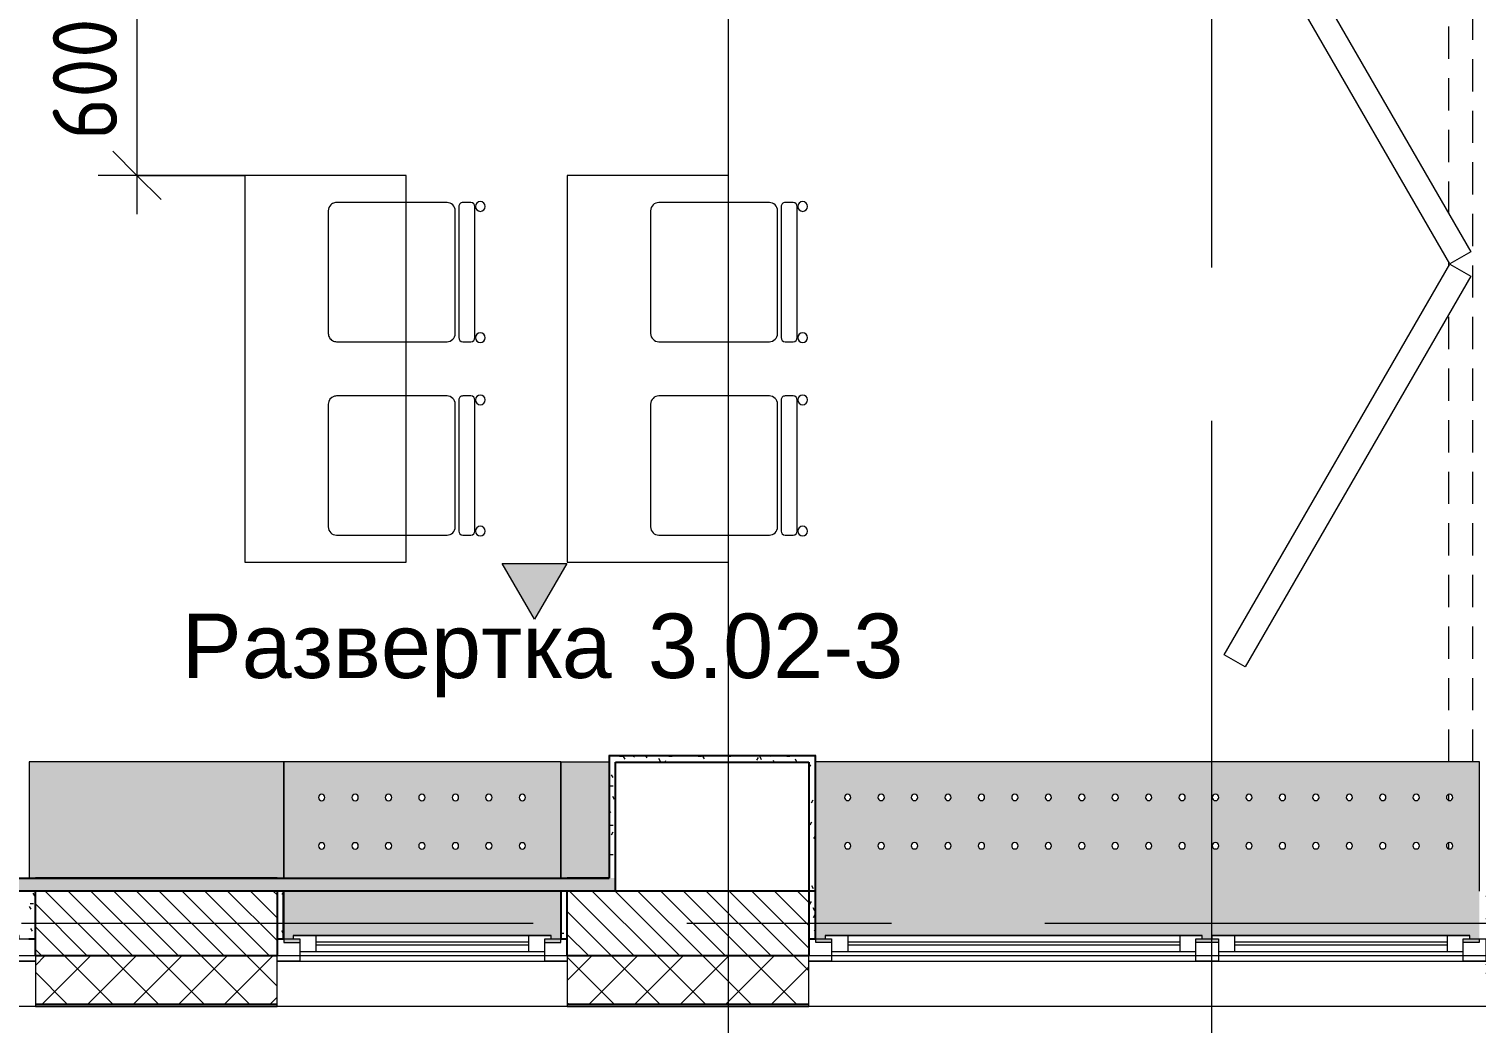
# Model space of a CAD drawing. Header units: millimetres. Extents: x 10406 to 76706, y -2377 to 12445.
# Drawn here: x 14840 to 19330, y -310 to 2775 of the extents above; entities that cross this region are included whole.
import ezdxf

# ---------------------------------------------------------------- set-up
doc = ezdxf.new("R2010")
doc.units = ezdxf.units.MM
doc.linetypes.add('200_ШТРИХ__ш1_п0_6_', pattern=[160, 100, -60])
doc.linetypes.add('Осевая', pattern=[3175, 635, -476.25, 1587.5, -476.25])
for name, color, linetype, lineweight in [('A-ANNO-DIMS', 7, 'Continuous', 9), ('A-ANNO-DIMS-100', 7, 'Continuous', 9), ('A-DOOR', 7, 'Continuous', 9), ('A-DOOR-1', 7, '200_ШТРИХ__ш1_п0_6_', 9), ('A-DOOR-FRAM', 7, 'Continuous', 13), ('A-GLAZ', 7, 'Continuous', 9), ('A-GLAZ-1', 7, 'Continuous', 13), ('A-WALL', 7, 'Continuous', 9), ('G-ANNO-SYMB', 7, 'Continuous', 9), ('I-WALL', 7, 'Continuous', 9), ('Знаки', 7, 'Continuous', 9), ('Оси', 7, 'Continuous', 9), ('Оси-2', 7, 'Осевая', 9)]:
    doc.layers.add(name, color=color, linetype=linetype, lineweight=lineweight)
for name, color, linetype, lineweight, true_color in [('A-WALL-1', 7, 'Continuous', 25, 0x3c3c3c), ('A-WALL-2', 7, 'Continuous', 13, 0x3c3c3c), ('A-WALL-FNSH-1', 7, 'Continuous', 13, 0x3c3c3c), ('A-WALL-FNSH-2', 7, 'Continuous', 9, 0x3c3c3c), ('I-FURN-2', 7, 'Continuous', 9, 0xf0f0f0)]:
    doc.layers.add(name, color=color, linetype=linetype, lineweight=lineweight, true_color=true_color)
doc.styles.add('Arial_1', font='arial.ttf', dxfattribs={"height": 200})
doc.styles.add('ISOCPEUR_1', font='isocpeur.ttf', dxfattribs={"width": 0.9, "height": 200})
doc.dimstyles.new('ISO-2_0_0_9К_Средний_округл2', dxfattribs={"dimscale": 304.8, "dimtxt": 199.196235, "dimasz": 0.492126, "dimexe": 0.393701, "dimexo": 0, "dimgap": 0, "dimtad": 1, "dimdec": 0, "dimrnd": 10, "dimzin": 0, "dimdsep": 46, "dimtxsty": 'ISOCPEUR_1', "dimblk1": 'OBLIQUE', "dimblk2": 'OBLIQUE', "dimsah": 1, "dimcen": 0.09, "dimdle": 0.393701, "dimazin": 0, "dimtfac": 1, "dimtdec": 4, "dimtix": 1, "dimtmove": 0, "dimatfit": 3, "dimfxl": 1, "dimtvp": 1, "dimtolj": 1, "dimtzin": 0, "dimarcsym": 2})
pattern_1 = [(0, (0, 0), (121.92, 30.48), [10.058, -81.382, 10.058, -81.382, -487.68]), (0, (0, 0), (121.92, 30.48), [-182.88, 10.058, -172.822, 10.058, -81.382, -213.36]), (0, (0, 0), (121.92, 30.48), [-457.2, 10.058, -50.902, 10.058, -142.342]), (120, (45.72, 15.24), (-87.356454, 90.345817), [10.058, -81.382, 10.058, -81.382, -487.68]), (120, (45.72, 15.24), (-87.356454, 90.345817), [-182.88, 10.058, -172.822, 10.058, -81.382, -213.36]), (120, (45.72, 15.24), (-87.356454, 90.345817), [-457.2, 10.058, -50.902, 10.058, -142.342]), (240, (60.96, 76.2), (-34.563546, -120.825817), [10.058, -81.382, 10.058, -81.382, -487.68]), (240, (60.96, 76.2), (-34.563546, -120.825817), [-182.88, 10.058, -172.822, 10.058, -81.382, -213.36]), (240, (60.96, 76.2), (-34.563546, -120.825817), [-457.2, 10.058, -50.902, 10.058, -142.342])]

# ---------------------------------------------------------------- blocks, each defined once
blk = doc.blocks.new('120_Окно_СКБ_2Ст - 120_Окно_СКБ_2Ст 2100х2500 _мал створка СЛЕВА_-22446485-План разверток пом_3_02_ Этаж 3')
at = {"layer": 'A-GLAZ'}
for p, q in [((1050, -57), (-1050, -57)), ((-930, -107), (-270, -107)), ((-270, -117), (-930, -117)), ((-100, -107), (930, -107)), ((930, -117), (-100, -117))]:
    blk.add_line(p, q, dxfattribs=at)
at = {"layer": 'A-GLAZ-1'}
for p, q in [((-1050, -127), (-1050, -57)), ((-1050, -57), (-980, -57)), ((-980, -57), (-980, -127)), ((-220, -87), (-980, -87)), ((-980, -87), (-980, -127)), ((-930, -137), (-930, -87)), ((-270, -137), (-270, -87)), ((-220, -127), (-220, -57)), ((-220, -57), (-150, -57)), ((-220, -127), (-220, -87)), ((-150, -57), (-150, -127)), ((980, -87), (-150, -87)), ((-150, -87), (-150, -127)), ((-100, -137), (-100, -87)), ((930, -137), (930, -87)), ((980, -127), (980, -57)), ((980, -57), (1050, -57)), ((980, -127), (980, -87)), ((1050, -57), (1050, -127)), ((-980, -127), (-1050, -127)), ((-980, -127), (-1000, -127)), ((-1000, -127), (-1000, -137)), ((-150, -127), (-220, -127)), ((-200, -127), (-220, -127)), ((-200, -137), (-200, -127)), ((-150, -127), (-170, -127)), ((-170, -127), (-170, -137)), ((1050, -127), (980, -127)), ((1000, -127), (980, -127)), ((1000, -137), (1000, -127)), ((-1000, -137), (-200, -137)), ((-200, -137), (-1000, -137)), ((-170, -137), (1000, -137)), ((1000, -137), (-170, -137))]:
    blk.add_line(p, q, dxfattribs=at)
blk = doc.blocks.new('120_Окно_СКБ_1Ст - 120_Окно_СКБ_1Ст 900х2500_h_-22445987-План разверток пом_3_02_ Этаж 3')
at = {"layer": 'A-GLAZ'}
for p, q in [((450, -57), (-450, -57)), ((-330, -107), (330, -107)), ((330, -117), (-330, -117))]:
    blk.add_line(p, q, dxfattribs=at)
at = {"layer": 'A-GLAZ-1'}
for p, q in [((-450, -127), (-450, -57)), ((-450, -57), (-380, -57)), ((-380, -57), (-380, -127)), ((380, -87), (-380, -87)), ((-380, -87), (-380, -127)), ((-330, -137), (-330, -87)), ((330, -137), (330, -87)), ((380, -127), (380, -57)), ((380, -57), (450, -57)), ((380, -127), (380, -87)), ((450, -57), (450, -127)), ((-380, -127), (-450, -127)), ((-380, -127), (-400, -127)), ((-400, -127), (-400, -137)), ((450, -127), (380, -127)), ((400, -127), (380, -127)), ((400, -137), (400, -127)), ((-400, -137), (400, -137)), ((400, -137), (-400, -137))]:
    blk.add_line(p, q, dxfattribs=at)
blk = doc.blocks.new('DOR__перегородка__Прямоугольная - ТП-3_ Вн_ДПГ_6820х3300h-19315679-План разверток пом_3_02_ Этаж 3')
at = {"layer": 'A-DOOR-1'}
for p, q in [((6, 75), (25.3, 75)), ((156, 75), (175.4, 75)), ((275.9, 75), (1664.5, 75)), ((1814.5, 75), (1826.7, 75)), ((1976.7, 75), (4163.8, 75)), ((275.9, 0), (6820, 0))]:
    blk.add_line(p, q, dxfattribs=at)
at = {"layer": 'A-DOOR-FRAM'}
for p, q in [((570.4, 706.9), (607.9, 771.8)), ((607.9, 771.8), (1820.3, 71.7)), ((1820.9, 71.7), (3033.3, 771.8)), ((1782.7, 6.7), (570.4, 706.9)), ((3070.8, 706.9), (1858.4, 6.7)), ((1820.3, 71.7), (1782.7, 6.7)), ((1858.4, 6.7), (1820.9, 71.7))]:
    blk.add_line(p, q, dxfattribs=at)
blk = doc.blocks.new('Стол базовый прямоугольный - 1_6-26174022-План разверток пом_3_02_ Этаж 3')
at = {"layer": 'I-FURN-2'}
for p, q in [((600, 250), (-600, 250)), ((-600, 250), (-600, -250)), ((600, -250), (600, 250)), ((-600, -250), (600, -250))]:
    blk.add_line(p, q, dxfattribs=at)
blk = doc.blocks.new('Стул Breuer - 1_9а-25403171-План разверток пом_3_02_ Этаж 3')
at = {"layer": 'I-FURN-2'}
for p, q in [((190.5, 241.3), (-190.5, 241.3)), ((-215.9, 215.9), (-215.9, 0)), ((215.9, 0), (215.9, 215.9)), ((-215.9, 0), (-215.9, -127)), ((215.9, -127), (215.9, 0)), ((-215.9, -176.2), (-215.9, -200.8)), ((203.2, -163.5), (-203.2, -163.5)), ((-190.5, -152.4), (190.5, -152.4)), ((215.9, -200.8), (215.9, -176.2)), ((-203.2, -213.5), (203.2, -213.5))]:
    blk.add_line(p, q, dxfattribs=at)
for centre, radius, start, end in [((-190.5, 215.9), 25.4, 150, 165), ((-190.5, 215.9), 25.4, 135, 150), ((-190.5, 215.9), 25.4, 120, 135), ((-190.5, 215.9), 25.4, 90, 120), ((190.5, 215.9), 25.4, 45, 90), ((190.5, 215.9), 25.4, 30, 45), ((190.5, 215.9), 25.4, 0, 30), ((-190.5, 215.9), 25.4, 165, 180), ((-190.5, -127), 25.4, 180, 270), ((190.5, -127), 25.4, 270, 360), ((-203.2, -176.2), 12.7, 90, 180), ((203.2, -176.2), 12.7, 360, 90), ((-203.5, -230.6), 15.1, 360, 180), ((-203.2, -200.8), 12.7, 180, 270), ((203.7, -230.6), 15.1, 360, 180), ((203.2, -200.8), 12.7, 270, 360), ((-203.5, -230.6), 15.1, 180, 360), ((203.7, -230.6), 15.1, 180, 360)]:
    blk.add_arc(centre, radius, start, end, dxfattribs=at)
blk = doc.blocks.new('Стул Breuer - 1_9а-V2-План разверток пом_3_02_ Этаж 3')
at = {"layer": 'I-FURN-2'}
for p, q in [((190.5, 241.3), (-190.5, 241.3)), ((-215.9, 215.9), (-215.9, 0)), ((215.9, 0), (215.9, 215.9)), ((-215.9, 0), (-215.9, -127)), ((215.9, -127), (215.9, 0)), ((-215.9, -176.2), (-215.9, -200.8)), ((203.2, -163.5), (-203.2, -163.5)), ((-190.5, -152.4), (190.5, -152.4)), ((215.9, -200.8), (215.9, -176.2)), ((-203.2, -213.5), (203.2, -213.5))]:
    blk.add_line(p, q, dxfattribs=at)
for centre, radius, start, end in [((-190.5, 215.9), 25.4, 90, 180), ((190.5, 215.9), 25.4, 15, 90), ((190.5, 215.9), 25.4, 0, 15), ((-190.5, -127), 25.4, 180, 270), ((190.5, -127), 25.4, 270, 360), ((-203.2, -176.2), 12.7, 90, 180), ((203.2, -176.2), 12.7, 360, 90), ((-203.5, -230.6), 15.1, 360, 180), ((-203.2, -200.8), 12.7, 180, 270), ((203.7, -230.6), 15.1, 360, 180), ((203.2, -200.8), 12.7, 270, 360), ((-203.5, -230.6), 15.1, 180, 360), ((203.7, -230.6), 15.1, 180, 360)]:
    blk.add_arc(centre, radius, start, end, dxfattribs=at)
blk = doc.blocks.new('Стул Breuer - 1_9а-V3-План разверток пом_3_02_ Этаж 3')
at = {"layer": 'I-FURN-2'}
for p, q in [((190.5, 241.3), (-190.5, 241.3)), ((-215.9, 215.9), (-215.9, 0)), ((215.9, 0), (215.9, 215.9)), ((-215.9, 0), (-215.9, -127)), ((215.9, -127), (215.9, 0)), ((-215.9, -176.2), (-215.9, -200.8)), ((203.2, -163.5), (-203.2, -163.5)), ((-190.5, -152.4), (190.5, -152.4)), ((215.9, -200.8), (215.9, -176.2)), ((-203.2, -213.5), (203.2, -213.5))]:
    blk.add_line(p, q, dxfattribs=at)
for centre, radius, start, end in [((-190.5, 215.9), 25.4, 90, 180), ((190.5, 215.9), 25.4, 0, 90), ((-190.5, -127), 25.4, 180, 270), ((190.5, -127), 25.4, 270, 360), ((-203.2, -176.2), 12.7, 90, 180), ((203.2, -176.2), 12.7, 360, 90), ((-203.5, -230.6), 15.1, 360, 180), ((-203.2, -200.8), 12.7, 180, 270), ((203.7, -230.6), 15.1, 360, 180), ((203.2, -200.8), 12.7, 270, 360), ((-203.5, -230.6), 15.1, 180, 360), ((203.7, -230.6), 15.1, 180, 360)]:
    blk.add_arc(centre, radius, start, end, dxfattribs=at)
blk = doc.blocks.new('Зашивка без перфорации М3 - М3_9-30988409-План разверток пом_3_02_ Этаж 3')
at = {"layer": 'Знаки'}
blk.add_hatch(color=256, dxfattribs=at).paths.add_polyline_path([(360.2, 180), (-430, 180), (-430, -179.9), (360.2, -179.9), (360.2, 119.3)])
for p, q in [((360.2, 180), (-430, 180)), ((-430, 180), (-430, -179.9)), ((360.2, -179.9), (360.2, 180)), ((-430, -179.9), (360.2, -179.9))]:
    blk.add_line(p, q, dxfattribs=at)
blk = doc.blocks.new('Зашивка радиатора_ с перфорацией М1 - Зашивка радиатора_ с перфорацией М1-30929141-План разверток пом_3_02_ Этаж 3')
at = {"layer": 'Знаки'}
blk.add_hatch(color=256, dxfattribs=at).paths.add_polyline_path([(380.3, 380), (380.3, 368.5), (400.3, 368.5), (400.3, 358.5), (-399.7, 358.5), (-399.7, 368.5), (-379.7, 368.5), (-379.7, 380), (-430, 380), (-429.7, 220.5), (430, 220.5), (430, 380), (400.3, 380)])
h = blk.add_hatch(color=256, dxfattribs=at)
h.paths.add_polyline_path([(430.2, 180), (-430, 180), (-430, -179.9), (430.2, -179.9), (430.2, 119.3)])
h.paths.add_polyline_path([(1, 90.4), (6, 89), (9.7, 85.4), (11, 80.4), (9.7, 75.4), (6, 71.7), (1, 70.4), (-4, 71.7), (-7.7, 75.4), (-9, 80.4), (-7.7, 85.4), (-4, 89), (-1.6, 90)])
h.paths.add_polyline_path([(-102.8, 90.4), (-97.8, 89), (-94.1, 85.4), (-92.8, 80.4), (-94.1, 75.4), (-97.8, 71.7), (-102.8, 70.4), (-107.8, 71.7), (-111.4, 75.4), (-112.8, 80.4), (-111.4, 85.4), (-107.8, 89), (-105.3, 90)])
h.paths.add_polyline_path([(104.7, 90.4), (109.7, 89), (113.4, 85.4), (114.7, 80.4), (113.4, 75.4), (109.7, 71.7), (104.7, 70.4), (99.7, 71.7), (96.1, 75.4), (94.7, 80.4), (96.1, 85.4), (99.7, 89), (102.2, 90)])
h.paths.add_polyline_path([(-310.3, 90.4), (-305.3, 89), (-301.6, 85.4), (-300.3, 80.4), (-301.6, 75.4), (-305.3, 71.7), (-310.3, 70.4), (-315.3, 71.7), (-318.9, 75.4), (-320.3, 80.4), (-318.9, 85.4), (-315.3, 89), (-312.8, 90)])
h.paths.add_polyline_path([(-206.5, 90.4), (-201.5, 89), (-197.8, 85.4), (-196.5, 80.4), (-197.8, 75.4), (-201.5, 71.7), (-206.5, 70.4), (-211.5, 71.7), (-215.2, 75.4), (-216.5, 80.4), (-215.2, 85.4), (-211.5, 89), (-209.1, 90)])
h.paths.add_polyline_path([(208.5, 90.4), (213.5, 89), (217.2, 85.4), (218.5, 80.4), (217.1, 75.3), (213.5, 71.7), (208.5, 70.4), (203.5, 71.7), (199.8, 75.4), (198.5, 80.4), (199.8, 85.4), (203.5, 89), (205.9, 90)])
h.paths.add_polyline_path([(312.2, 90.4), (317.2, 89), (320.9, 85.4), (322.2, 80.4), (320.9, 75.4), (316.4, 71.4), (312.2, 70.4), (307.2, 71.7), (303.6, 75.4), (302.2, 80.4), (303.6, 85.4), (307.2, 89), (309.7, 90)])
h.paths.add_polyline_path([(208.5, -59.6), (213.5, -61), (217.2, -64.6), (218.5, -69.6), (217.1, -74.7), (213.5, -78.3), (208.5, -79.6), (203.5, -78.3), (199.8, -74.6), (198.5, -69.6), (199.8, -64.6), (203.5, -61), (205.9, -60)])
h.paths.add_polyline_path([(-206.5, -59.6), (-201.5, -61), (-197.8, -64.6), (-196.5, -69.6), (-197.8, -74.6), (-201.5, -78.3), (-206.5, -79.6), (-211.5, -78.3), (-215.2, -74.6), (-216.5, -69.6), (-215.2, -64.6), (-211.5, -61), (-209.1, -60)])
h.paths.add_polyline_path([(-102.8, -59.6), (-97.8, -61), (-94.1, -64.6), (-92.8, -69.6), (-94.1, -74.6), (-97.8, -78.3), (-102.8, -79.6), (-107.8, -78.3), (-111.4, -74.6), (-112.8, -69.6), (-111.4, -64.6), (-107.8, -61), (-105.3, -60)])
h.paths.add_polyline_path([(-310.3, -59.6), (-305.3, -61), (-301.6, -64.6), (-300.3, -69.6), (-301.6, -74.6), (-305.3, -78.3), (-310.3, -79.6), (-315.3, -78.3), (-318.9, -74.6), (-320.3, -69.6), (-318.9, -64.6), (-315.3, -61), (-312.8, -60)])
h.paths.add_polyline_path([(312.2, -59.6), (317.2, -61), (320.9, -64.6), (322.2, -69.6), (320.9, -74.6), (316.4, -78.6), (312.2, -79.6), (307.2, -78.3), (303.6, -74.6), (302.2, -69.6), (303.6, -64.6), (307.2, -61), (309.7, -60)])
h.paths.add_polyline_path([(104.7, -59.6), (109.7, -61), (113.4, -64.6), (114.7, -69.6), (113.4, -74.6), (109.7, -78.3), (104.7, -79.6), (99.7, -78.3), (96.1, -74.6), (94.7, -69.6), (96.1, -64.6), (99.7, -61), (102.2, -60)])
h.paths.add_polyline_path([(1, -59.6), (6, -61), (9.7, -64.6), (11, -69.6), (9.7, -74.6), (6, -78.3), (1, -79.6), (-4, -78.3), (-7.7, -74.6), (-9, -69.6), (-7.7, -64.6), (-4, -61), (-1.6, -60)])
for p, q in [((-379.7, 380), (-430, 380)), ((-430, 380), (-430, 368.5)), ((430, 380), (380.3, 380)), ((430, 220.5), (430, 380)), ((-430, 180), (430, 180)), ((430.2, 180), (-430, 180)), ((-430, 180), (-430, -179.9)), ((430.2, -179.9), (430.2, 180)), ((-430, -179.9), (430.2, -179.9))]:
    blk.add_line(p, q, dxfattribs=at)
for centre, start, end in [((-310.3, 80.4), 0, 180), ((-206.5, 80.4), 0, 180), ((-102.8, 80.4), 0, 180), ((1, 80.4), 0, 180), ((104.7, 80.4), 0, 180), ((208.5, 80.4), 0, 180), ((312.2, 80.4), 0, 180), ((-310.3, 80.4), 180, 0), ((-206.5, 80.4), 180, 360), ((-102.8, 80.4), 180, 0), ((1, 80.4), 180, 0), ((104.7, 80.4), 180, 360), ((208.5, 80.4), 180, 0), ((312.2, 80.4), 180, 0), ((-310.3, -69.6), 0, 180), ((-310.3, -69.6), 180, 0), ((-206.5, -69.6), 0, 180), ((-206.5, -69.6), 180, 0), ((-102.8, -69.6), 0, 180), ((-102.8, -69.6), 180, 0), ((1, -69.6), 0, 180), ((1, -69.6), 180, 0), ((104.7, -69.6), 0, 180), ((104.7, -69.6), 180, 0), ((208.5, -69.6), 0, 180), ((208.5, -69.6), 180, 0), ((312.2, -69.6), 0, 180), ((312.2, -69.6), 180, 0)]:
    blk.add_arc(centre, 10, start, end, dxfattribs=at)
blk = doc.blocks.new('Зашивка без перфорации М3 - М3_19-31152432-План разверток пом_3_02_ Этаж 3')
at = {"layer": 'Знаки'}
blk.add_hatch(color=256, dxfattribs=at).paths.add_polyline_path([(-299.7, 180), (-429.7, 179), (-429.7, -179.9), (-279.8, -179.9), (-279.8, 180)])
for p, q in [((-279.8, -179.9), (-279.8, 180)), ((-429.7, -179.9), (-279.8, -179.9))]:
    blk.add_line(p, q, dxfattribs=at)
blk = doc.blocks.new('Зашивка_ опоясывающая панель - Зашивка_ опоясывающая панель-31040900-План разверток пом_3_02_ Этаж 3')
at = {"layer": 'Знаки'}
blk.add_hatch(color=256, dxfattribs=at).paths.add_polyline_path([(-406, -160), (-406, -159.5), (-430, -160)])
blk = doc.blocks.new('Зашивка радиатора_ с перфорацией М5 - Зашивка радиатора_ с перфорацией М5-V8-План разверток пом_3_02_ Этаж 3')
at = {"layer": 'Знаки'}
h = blk.add_hatch(color=256, dxfattribs=at)
h.paths.add_polyline_path([(1700, 380), (1700, 369), (1720, 368), (1720, 359), (550, 359), (550, 369), (570, 369), (570, 380), (500, 380), (500, 369), (520, 369), (520, 359), (-280, 359), (-278.9, 369), (-260, 369), (-260, 380), (-310, 380), (-310, -179.9), (1750, -179), (1750, 380), (1720, 380)])
h.paths.add_polyline_path([(820, 90.4), (825, 89), (828.7, 85.4), (830, 80.4), (828.7, 75.4), (825, 71.7), (820, 70.4), (815, 71.7), (811.3, 75.4), (810, 80.4), (811.3, 85.4), (815, 89), (817.4, 90)])
h.paths.add_polyline_path([(1027.5, 90.4), (1032.5, 89), (1036.2, 85.4), (1037.5, 80.4), (1036.2, 75.4), (1032.5, 71.7), (1027.5, 70.4), (1022.5, 71.7), (1018.8, 75.4), (1017.5, 80.4), (1018.8, 85.4), (1022.5, 89), (1024.9, 90)])
h.paths.add_polyline_path([(1650, 90.4), (1655, 89), (1658.7, 85.4), (1660, 80.4), (1658.7, 75.4), (1655, 71.7), (1650, 70.4), (1645, 71.7), (1641.3, 75.4), (1640, 80.4), (1641.3, 85.4), (1645, 89), (1647.4, 90)])
h.paths.add_polyline_path([(1131.2, 90.4), (1136.2, 89), (1139.9, 85.4), (1141.2, 80.4), (1139.9, 75.4), (1136.2, 71.7), (1131.2, 70.4), (1126.2, 71.7), (1122.6, 75.4), (1121.2, 80.4), (1122.6, 85.4), (1126.2, 89), (1128.7, 90)])
h.paths.add_polyline_path([(923.7, 90.4), (928.7, 89), (932.4, 85.4), (933.7, 80.4), (932.4, 75.4), (928.7, 71.7), (923.7, 70.4), (918.7, 71.7), (915.1, 75.4), (913.7, 80.4), (915.1, 85.4), (918.7, 89), (921.2, 90)])
h.paths.add_polyline_path([(1442.5, 90.4), (1447.5, 89), (1451.2, 85.4), (1452.5, 80.4), (1451.2, 75.4), (1447.5, 71.7), (1442.5, 70.4), (1437.5, 71.7), (1433.8, 75.4), (1432.5, 80.4), (1433.8, 85.4), (1437.5, 89), (1439.9, 90)])
h.paths.add_polyline_path([(1235, 90.4), (1240, 89), (1243.7, 85.4), (1245, 80.4), (1243.7, 75.4), (1240, 71.7), (1235, 70.4), (1230, 71.7), (1226.3, 75.4), (1225, 80.4), (1226.3, 85.4), (1230, 89), (1232.4, 90)])
h.paths.add_polyline_path([(1546.2, 90.4), (1551.2, 89), (1554.9, 85.4), (1556.2, 80.4), (1554.9, 75.4), (1551.2, 71.7), (1546.2, 70.4), (1541.2, 71.7), (1537.6, 75.4), (1536.2, 80.4), (1537.6, 85.4), (1541.2, 89), (1543.7, 90)])
h.paths.add_polyline_path([(1338.7, 90.4), (1343.7, 89), (1347.4, 85.4), (1348.7, 80.4), (1347.4, 75.4), (1343.7, 71.7), (1338.7, 70.4), (1333.7, 71.7), (1330.1, 75.4), (1328.7, 80.4), (1330.1, 85.4), (1333.7, 89), (1336.2, 90)])
h.paths.add_polyline_path([(405, 90.4), (410, 89), (413.7, 85.4), (415, 80.4), (413.7, 75.4), (410, 71.7), (405, 70.4), (400, 71.7), (396.3, 75.4), (395, 80.4), (396.3, 85.4), (400, 89), (402.4, 90)])
h.paths.add_polyline_path([(508.7, 90.4), (513.7, 89), (517.4, 85.4), (518.7, 80.4), (517.4, 75.4), (513.7, 71.7), (508.7, 70.4), (503.7, 71.7), (500.1, 75.4), (498.7, 80.4), (500.1, 85.4), (503.7, 89), (506.2, 90)])
h.paths.add_polyline_path([(612.5, 90.4), (617.5, 89), (621.2, 85.4), (622.5, 80.4), (621.2, 75.4), (617.5, 71.7), (612.5, 70.4), (607.5, 71.7), (603.8, 75.4), (602.5, 80.4), (604.1, 85.7), (607.5, 89), (609.9, 90)])
h.paths.add_polyline_path([(197.5, 90.4), (202.5, 89), (206.2, 85.4), (207.5, 80.4), (206.2, 75.4), (202.5, 71.7), (197.5, 70.4), (192.5, 71.7), (188.8, 75.4), (187.5, 80.4), (188.8, 85.4), (192.5, 89), (194.9, 90)])
h.paths.add_polyline_path([(-113.8, 90.4), (-108.8, 89), (-105.1, 85.4), (-103.8, 80.4), (-105.1, 75.4), (-108.8, 71.7), (-113.8, 70.4), (-118.8, 71.7), (-122.4, 75.4), (-123.8, 80.4), (-122.4, 85.4), (-118.8, 89), (-116.3, 90)])
h.paths.add_polyline_path([(-10, 90.4), (-5, 89), (-1.3, 85.4), (0, 80.4), (-1.3, 75.4), (-5, 71.7), (-10, 70.4), (-15, 71.7), (-18.7, 75.4), (-20, 80.4), (-18.7, 85.4), (-15, 89), (-12.6, 90)])
h.paths.add_polyline_path([(716.2, 90.4), (721.2, 89), (724.9, 85.4), (726.2, 80.4), (724.9, 75.4), (721.2, 71.7), (716.2, 70.4), (711.2, 71.7), (707.6, 75.4), (706.2, 80.4), (707.6, 85.4), (711.2, 89), (713.7, 90)])
h.paths.add_polyline_path([(301.2, 90.4), (306.2, 89), (309.9, 85.4), (311.2, 80.4), (309.9, 75.4), (306.1, 71.6), (301.2, 70.4), (296.2, 71.7), (292.6, 75.4), (291.2, 80.4), (292.6, 85.4), (296.2, 89), (298.7, 90)])
h.paths.add_polyline_path([(-217.5, 90.4), (-212.5, 89), (-208.8, 85.4), (-207.5, 80.4), (-208.8, 75.4), (-212.5, 71.7), (-217.5, 70.4), (-222.5, 71.7), (-226.2, 75.4), (-227.5, 80.4), (-226.2, 85.4), (-222.5, 89), (-220.1, 90)])
h.paths.add_polyline_path([(93.7, 90.4), (98.7, 89), (102.4, 85.4), (103.7, 80.4), (102.4, 75.4), (98.7, 71.7), (93.7, 70.4), (88.7, 71.7), (85.1, 75.4), (83.7, 80.4), (85.1, 85.4), (88.7, 89), (91.2, 90)])
h.paths.add_polyline_path([(923.7, -59.6), (928.7, -61), (932.4, -64.6), (933.7, -69.6), (932.4, -74.6), (928.7, -78.3), (923.7, -79.6), (918.7, -78.3), (915.1, -74.6), (913.7, -69.6), (915.1, -64.6), (918.7, -61), (921.2, -60)])
h.paths.add_polyline_path([(1235, -59.6), (1240, -61), (1243.7, -64.6), (1245, -69.6), (1243.7, -74.6), (1240, -78.3), (1235, -79.6), (1230, -78.3), (1226.3, -74.6), (1225, -69.6), (1226.3, -64.6), (1230, -61), (1232.4, -60)])
h.paths.add_polyline_path([(1131.2, -59.6), (1136.2, -61), (1139.9, -64.6), (1141.2, -69.6), (1139.9, -74.6), (1136.2, -78.3), (1131.2, -79.6), (1126.2, -78.3), (1122.6, -74.6), (1121.2, -69.6), (1122.6, -64.6), (1126.2, -61), (1128.7, -60)])
h.paths.add_polyline_path([(1546.2, -59.6), (1551.2, -61), (1554.9, -64.6), (1556.2, -69.6), (1554.9, -74.6), (1551.2, -78.3), (1546.2, -79.6), (1541.2, -78.3), (1537.6, -74.6), (1536.2, -69.6), (1537.6, -64.6), (1541.2, -61), (1543.7, -60)])
h.paths.add_polyline_path([(1650, -59.6), (1655, -61), (1658.7, -64.6), (1660, -69.6), (1658.7, -74.6), (1655, -78.3), (1650, -79.6), (1645, -78.3), (1641.3, -74.6), (1640, -69.6), (1641.3, -64.6), (1645, -61), (1647.4, -60)])
h.paths.add_polyline_path([(1338.7, -59.6), (1343.7, -61), (1347.4, -64.6), (1348.7, -69.6), (1347.4, -74.6), (1343.7, -78.3), (1338.7, -79.6), (1333.7, -78.3), (1330.1, -74.6), (1328.7, -69.6), (1330.1, -64.6), (1333.7, -61), (1336.2, -60)])
h.paths.add_polyline_path([(820, -59.6), (825, -61), (828.7, -64.6), (830, -69.6), (828.7, -74.6), (825, -78.3), (820, -79.6), (815, -78.3), (811.3, -74.6), (810, -69.6), (811.3, -64.6), (815, -61), (817.4, -60)])
h.paths.add_polyline_path([(1027.5, -59.6), (1032.5, -61), (1036.2, -64.6), (1037.5, -69.6), (1036.2, -74.6), (1032.5, -78.3), (1027.5, -79.6), (1022.5, -78.3), (1018.8, -74.6), (1017.5, -69.6), (1018.8, -64.6), (1022.5, -61), (1024.9, -60)])
h.paths.add_polyline_path([(1442.5, -59.6), (1447.5, -61), (1451.2, -64.6), (1452.5, -69.6), (1451.2, -74.6), (1447.5, -78.3), (1442.5, -79.6), (1437.5, -78.3), (1433.8, -74.6), (1432.5, -69.6), (1433.8, -64.6), (1437.5, -61), (1439.9, -60)])
h.paths.add_polyline_path([(716.2, -59.6), (721.2, -61), (724.9, -64.6), (726.2, -69.6), (724.9, -74.6), (721.2, -78.3), (716.2, -79.6), (711.2, -78.3), (707.6, -74.6), (706.2, -69.6), (707.6, -64.6), (711.2, -61), (713.7, -60)])
h.paths.add_polyline_path([(-217.5, -59.6), (-212.5, -61), (-208.8, -64.6), (-207.5, -69.6), (-208.8, -74.6), (-212.5, -78.3), (-217.5, -79.6), (-222.5, -78.3), (-226.2, -74.6), (-227.5, -69.6), (-226.2, -64.6), (-222.5, -61), (-220.1, -60)])
h.paths.add_polyline_path([(405, -59.6), (410, -61), (413.7, -64.6), (415, -69.6), (413.7, -74.6), (410, -78.3), (405, -79.6), (400, -78.3), (396.3, -74.6), (395, -69.6), (396.3, -64.6), (400, -61), (402.4, -60)])
h.paths.add_polyline_path([(-113.8, -59.6), (-108.8, -61), (-105.1, -64.6), (-103.8, -69.6), (-105.1, -74.6), (-108.8, -78.3), (-113.8, -79.6), (-118.8, -78.3), (-122.4, -74.6), (-123.8, -69.6), (-122.4, -64.6), (-118.8, -61), (-116.3, -60)])
h.paths.add_polyline_path([(197.5, -59.6), (202.5, -61), (206.2, -64.6), (207.5, -69.6), (206.2, -74.6), (202.5, -78.3), (197.5, -79.6), (192.5, -78.3), (188.8, -74.6), (187.5, -69.6), (188.8, -64.6), (192.5, -61), (194.9, -60)])
h.paths.add_polyline_path([(93.7, -59.6), (98.7, -61), (102.4, -64.6), (103.7, -69.6), (102.4, -74.6), (98.7, -78.3), (93.7, -79.6), (88.7, -78.3), (85.1, -74.6), (83.7, -69.6), (85.1, -64.6), (88.7, -61), (91.2, -60)])
h.paths.add_polyline_path([(508.7, -59.6), (513.7, -61), (517.4, -64.6), (518.7, -69.6), (517.4, -74.6), (513.7, -78.3), (508.7, -79.6), (503.7, -78.3), (500.1, -74.6), (498.7, -69.6), (500.1, -64.6), (503.7, -61), (506.2, -60)])
h.paths.add_polyline_path([(-10, -59.6), (-5, -61), (-1.3, -64.6), (0, -69.6), (-1.3, -74.6), (-5, -78.3), (-10, -79.6), (-15, -78.3), (-18.7, -74.6), (-20, -69.6), (-18.7, -64.6), (-15, -61), (-12.6, -60)])
h.paths.add_polyline_path([(301.2, -59.6), (306.2, -61), (309.9, -64.6), (311.2, -69.6), (309.9, -74.6), (306.1, -78.4), (301.2, -79.6), (296.2, -78.3), (292.6, -74.6), (291.2, -69.6), (292.6, -64.6), (296.2, -61), (298.7, -60)])
h.paths.add_polyline_path([(612.5, -59.6), (617.5, -61), (621.2, -64.6), (622.5, -69.6), (621.2, -74.6), (617.5, -78.3), (612.5, -79.6), (607.5, -78.3), (603.8, -74.6), (602.5, -69.6), (604.1, -64.3), (607.5, -61), (609.9, -60)])
for p, q in [((-260, 380), (-310, 380)), ((-310, 380), (-310, 369)), ((570, 380), (500, 380)), ((1750, 380), (1700, 380)), ((1750, 369), (1750, 380)), ((-310, 221), (-310, -179.9)), ((-310, -179.9), (1750, -179.9))]:
    blk.add_line(p, q, dxfattribs=at)
for centre, start, end in [((-217.5, 80.4), 0, 180), ((-113.8, 80.4), 0, 180), ((-10, 80.4), 0, 180), ((93.7, 80.4), 0, 180), ((197.5, 80.4), 0, 180), ((301.2, 80.4), 0, 180), ((405, 80.4), 0, 180), ((508.7, 80.4), 0, 180), ((612.5, 80.4), 0, 180), ((716.2, 80.4), 0, 180), ((820, 80.4), 0, 180), ((923.7, 80.4), 0, 180), ((1027.5, 80.4), 0, 180), ((1131.2, 80.4), 0, 180), ((1235, 80.4), 0, 180), ((1338.7, 80.4), 0, 180), ((1442.5, 80.4), 0, 180), ((1546.2, 80.4), 0, 180), ((1650, 80.4), 0, 180), ((-217.5, 80.4), 180, 0), ((-113.8, 80.4), 180, 0), ((-10, 80.4), 180, 360), ((93.7, 80.4), 180, 0), ((197.5, 80.4), 180, 0), ((301.2, 80.4), 180, 0), ((405, 80.4), 180, 0), ((508.7, 80.4), 180, 0), ((612.5, 80.4), 180, 0), ((716.2, 80.4), 180, 0), ((820, 80.4), 180, 0), ((923.7, 80.4), 180, 360), ((1027.5, 80.4), 180, 0), ((1131.2, 80.4), 180, 360), ((1235, 80.4), 180, 0), ((1338.7, 80.4), 180, 0), ((1442.5, 80.4), 180, 360), ((1546.2, 80.4), 180, 0), ((1650, 80.4), 180, 360), ((-217.5, -69.6), 0, 180), ((-217.5, -69.6), 180, 0), ((-113.8, -69.6), 0, 180), ((-113.8, -69.6), 180, 0), ((-10, -69.6), 0, 180), ((-10, -69.6), 180, 0), ((93.7, -69.6), 0, 180), ((93.7, -69.6), 180, 0), ((197.5, -69.6), 0, 180), ((197.5, -69.6), 180, 0), ((301.2, -69.6), 0, 180), ((301.2, -69.6), 180, 0), ((405, -69.6), 0, 180), ((405, -69.6), 180, 0), ((508.7, -69.6), 0, 180), ((508.7, -69.6), 180, 0), ((612.5, -69.6), 0, 180), ((612.5, -69.6), 180, 0), ((716.2, -69.6), 0, 180), ((716.2, -69.6), 180, 0), ((820, -69.6), 0, 180), ((820, -69.6), 180, 0), ((923.7, -69.6), 0, 180), ((923.7, -69.6), 180, 0), ((1027.5, -69.6), 0, 180), ((1027.5, -69.6), 180, 0), ((1131.2, -69.6), 0, 180), ((1131.2, -69.6), 180, 0), ((1235, -69.6), 0, 180), ((1235, -69.6), 180, 0), ((1338.7, -69.6), 0, 180), ((1338.7, -69.6), 180, 0), ((1442.5, -69.6), 0, 180), ((1442.5, -69.6), 180, 0), ((1546.2, -69.6), 0, 180), ((1546.2, -69.6), 180, 0), ((1650, -69.6), 0, 180), ((1650, -69.6), 180, 0)]:
    blk.add_arc(centre, 10, start, end, dxfattribs=at)
blk = doc.blocks.new('DIMBLOCK11-План разверток пом_3_02_ Этаж 3')
at = {"layer": 'A-ANNO-DIMS-100'}
for p, q in [((15175, 3040.1), (15175, 2200.1)), ((15510, 2920.1), (15055, 2920.1)), ((15175, 2920.1), (15510, 2920.1)), ((15510, 2320.1), (15055, 2320.1)), ((15175, 2320.1), (15510, 2320.1))]:
    blk.add_line(p, q, dxfattribs=at)
at = {"layer": 'A-ANNO-DIMS-100', "lineweight": 20}
for p, q in [((15175, 2920.1), (15100, 2995.1)), ((15175, 2920.1), (15250, 2845.1)), ((15175, 2320.1), (15100, 2395.1)), ((15175, 2320.1), (15250, 2245.1))]:
    blk.add_line(p, q, dxfattribs=at)
at = {"layer": 'A-ANNO-DIMS-100', "color": 0, "insert": (14913.7, 2430.5), "char_height": 200, "width": 455.087, "attachment_point": 1, "rotation": 90, "line_spacing_factor": 1.149209, "style": 'ISOCPEUR_1'}
blk.add_mtext('600', dxfattribs=at)
blk = doc.blocks.new('_Oblique')
at = {"color": 0, "linetype": 'ByBlock', "lineweight": -2}
blk.add_line((-0.5, -0.5), (0.5, 0.5), dxfattribs=at)
blk = doc.blocks.new('Фасад - Марка фасада_Указатель-25386507-План разверток пом_3_02_ Этаж 3')
at = {"layer": 'G-ANNO-SYMB'}
blk.add_hatch(color=256, dxfattribs=at).paths.add_polyline_path([(-1, 0), (0, 1.732), (1, 0), (0, 0)])
for p, q in [((0, 1.732), (-1, 0)), ((1, 0), (0, 1.732)), ((-1, 0), (0, 0)), ((0, 0), (1, 0))]:
    blk.add_line(p, q, dxfattribs=at)

msp = doc.modelspace()

# ---------------------------------------------------------------- hatches: boundary and pattern name
at = {"layer": 'A-WALL'}
h = msp.add_hatch(dxfattribs=at)
h.set_pattern_fill('FP_1', color=256, style=0, pattern_type=2)
h.set_pattern_definition([(135, (0, 0), (-35.35534, -35.35534), [])])
h.paths.add_polyline_path([(24810, -100), (25081.5, -100), (25081.5, 100), (24810, 100), (24810, -56)])
h.paths.add_polyline_path([(20313.3, -100), (20710, -100), (20710, 100), (19360, 100), (19360, -100), (19518.6, -100)])
h.paths.add_polyline_path([(22697.4, -100), (22710, -100), (22710, 100), (21610, 100), (21610, -100), (21902.7, -100)])
h.paths.add_polyline_path([(15545.1, -100), (15610, -100), (15610, 100), (14860, 100), (14860, -100)])
h.paths.add_polyline_path([(17260, -100), (17260, 100), (16510, 100), (16510, -100), (17134.5, -100)])
h = msp.add_hatch(dxfattribs=at)
h.set_pattern_fill('FP_3', color=256, style=0, pattern_type=2)
h.set_pattern_definition([(45, (0, 0), (-70.71068, 70.71068), []), (135, (0, 0), (-70.71068, -70.71068), [])])
h.paths.add_polyline_path([(25081.5, -250), (25081.5, -100), (24810, -100), (24810, -250)])
h.paths.add_polyline_path([(22697.4, -250), (22710, -250), (22710, -100), (21610, -100), (21610, -250), (21902.7, -250)])
h.paths.add_polyline_path([(20313.3, -250), (20710, -250), (20710, -100), (19360, -100), (19360, -250), (19518.6, -250)])
h.paths.add_polyline_path([(16510, -250), (17260, -250), (17260, -100), (16510, -100)])
h.paths.add_polyline_path([(15545.1, -250), (15610, -250), (15610, -100), (14860, -100), (14860, -250)])
h.paths.add_polyline_path([(12760, -250), (12760, -100), (12366.4, -100), (12366.4, -250)])
at = {"layer": 'I-WALL'}
h = msp.add_hatch(dxfattribs=at)
h.set_pattern_fill('FP_8', color=256, style=0, pattern_type=2)
h.set_pattern_definition(pattern_1)
h.paths.add_polyline_path([(16640, 140), (16660, 140), (16660, 520), (16640, 520), (16640, 141)])
h = msp.add_hatch(dxfattribs=at)
h.set_pattern_fill('FP_8', color=256, style=0, pattern_type=2)
h.set_pattern_definition(pattern_1)
h.paths.add_polyline_path([(17260, 500), (17280, 500), (17280, 520), (16660, 520), (16660, 500), (17134.5, 500)])
h = msp.add_hatch(dxfattribs=at)
h.set_pattern_fill('FP_8', color=256, style=0, pattern_type=2)
h.set_pattern_definition(pattern_1)
h.paths.add_polyline_path([(17280, 100), (17280, 500), (17260, 500), (17260, 100)])
h = msp.add_hatch(dxfattribs=at)
h.set_pattern_fill('FP_8', color=256, style=0, pattern_type=2)
h.set_pattern_definition(pattern_1)
h.paths.add_polyline_path([(16660, 100), (16660, 140), (12760, 140), (12760, 100), (16339.8, 100)])
h = msp.add_hatch(dxfattribs=at)
h.set_pattern_fill('FP_8', color=256, style=0, pattern_type=2)
h.set_pattern_definition(pattern_1)
h.paths.add_polyline_path([(14860, -48), (14860, 100), (14840, 100), (14840, -48)])
h = msp.add_hatch(dxfattribs=at)
h.set_pattern_fill('FP_8', color=256, style=0, pattern_type=2)
h.set_pattern_definition(pattern_1)
h.paths.add_polyline_path([(15630, -48), (15630, 100), (15610, 100), (15610, -48)])
h = msp.add_hatch(dxfattribs=at)
h.set_pattern_fill('FP_8', color=256, style=0, pattern_type=2)
h.set_pattern_definition(pattern_1)
h.paths.add_polyline_path([(16510, -48), (16510, 100), (16490, 100), (16490, -48)])
h = msp.add_hatch(dxfattribs=at)
h.set_pattern_fill('FP_8', color=256, style=0, pattern_type=2)
h.set_pattern_definition(pattern_1)
h.paths.add_polyline_path([(17280, -48), (17280, 100), (17260, 100), (17260, -48)])

# ---------------------------------------------------------------- linework, layer by layer
at = {"layer": 'A-WALL'}
for p, q in [((12760, -100), (14860, -100)), ((15610, -100), (16510, -100)), ((17260, -100), (19360, -100)), ((14860, -258), (12760, -258)), ((14860, -250), (15610, -250)), ((16510, -258), (15610, -258)), ((16510, -250), (17260, -250)), ((19360, -258), (17260, -258))]:
    msp.add_line(p, q, dxfattribs=at)
at = {"layer": 'A-WALL-1'}
for p, q in [((16640, 520), (16640, 140)), ((17280, 520), (16640, 520)), ((16660, 100), (16660, 500)), ((16660, 500), (17260, 500)), ((17260, 500), (17260, 100)), ((17280, 100), (17280, 520)), ((12760, 140), (16640, 140)), ((17280, 100), (12760, 100)), ((14860, -100), (14860, 100)), ((15610, 100), (15610, -100)), ((15630, -48), (15630, 100)), ((16490, 100), (16490, -48)), ((16510, -100), (16510, 100)), ((17260, 100), (17260, -100)), ((17280, -48), (17280, 100)), ((14840, -48), (14860, -48)), ((15610, -48), (15630, -48)), ((16490, -48), (16510, -48)), ((17260, -48), (17280, -48)), ((14860, -100), (15610, -100)), ((16510, -100), (17260, -100))]:
    msp.add_line(p, q, dxfattribs=at)
at = {"layer": 'A-WALL-2'}
for p, q in [((14860, -100), (14860, -250)), ((15610, -250), (15610, -100)), ((16510, -100), (16510, -250)), ((17260, -250), (17260, -100))]:
    msp.add_line(p, q, dxfattribs=at)
at = {"layer": 'A-WALL-FNSH-1'}
for p, q in [((16639, 521), (16639, 400)), ((17281, 521), (16639, 521)), ((17281, 400), (17281, 521)), ((16639, 400), (16640, 400)), ((17280, 400), (17281, 400)), ((15610, 141), (14860, 141)), ((14860, 141), (14860, 140)), ((15610, 140), (15610, 141)), ((16640, 141), (16510, 141)), ((16510, 141), (16510, 140)), ((15631, -48), (15631, 100)), ((16489, 100), (16489, -48)), ((17281, 100), (17280, 100)), ((17281, -48), (17281, 100)), ((15630, -48), (15631, -48)), ((16489, -48), (16490, -48)), ((17280, -48), (17281, -48)), ((14860, -250), (14860, -253)), ((14860, -253), (15610, -253)), ((15610, -253), (15610, -250)), ((16510, -250), (16510, -253)), ((16510, -253), (17260, -253)), ((17260, -253), (17260, -250))]:
    msp.add_line(p, q, dxfattribs=at)
at = {"layer": 'A-WALL-FNSH-2'}
for p, q in [((14860, -253), (14860, -258)), ((14860, -258), (15610, -258)), ((15610, -258), (15610, -253)), ((16510, -253), (16510, -258)), ((16510, -258), (17260, -258)), ((17260, -258), (17260, -253))]:
    msp.add_line(p, q, dxfattribs=at)
at = {"layer": 'Оси'}
for p, q in [((17010, -1576.6), (17010, 923.4)), ((18510, -1576.6), (18510, 923.4))]:
    msp.add_line(p, q, dxfattribs=at)
at = {"layer": 'Оси-2'}
for p, q in [((17010, 923.4), (17010, 5421)), ((18510, 923.4), (18510, 5421)), ((13705.6, 0), (22551.7, 0))]:
    msp.add_line(p, q, dxfattribs=at)

# ---------------------------------------------------------------- block references
at = {"layer": 'A-DOOR', "rotation": 89.99999999999955}
msp.add_blockref('DOR__перегородка__Прямоугольная - ТП-3_ Вн_ДПГ_6820х3300h-19315679-План разверток пом_3_02_ Этаж 3', (19320, 225), dxfattribs=at)
at = {"layer": 'A-GLAZ', "rotation": 180}
for name, p in [('120_Окно_СКБ_2Ст - 120_Окно_СКБ_2Ст 2100х2500 _мал створка СЛЕВА_-22446485-План разверток пом_3_02_ Этаж 3', (13810, -175)), ('120_Окно_СКБ_1Ст - 120_Окно_СКБ_1Ст 900х2500_h_-22445987-План разверток пом_3_02_ Этаж 3', (16060, -175)), ('120_Окно_СКБ_2Ст - 120_Окно_СКБ_2Ст 2100х2500 _мал створка СЛЕВА_-22446485-План разверток пом_3_02_ Этаж 3', (18310, -175))]:
    msp.add_blockref(name, p, dxfattribs=at)
at = {"layer": 'G-ANNO-SYMB', "extrusion": (0, 0, -1), "xscale": 99.99999999999993, "yscale": 99.99999999999993, "zscale": 99.99999999999993, "rotation": 180}
msp.add_blockref('Фасад - Марка фасада_Указатель-25386507-План разверток пом_3_02_ Этаж 3', (-16408.4, 1116.5), dxfattribs=at)
at = {"layer": 'I-FURN-2'}
for name, p, rotation in [('Стол базовый прямоугольный - 1_6-26174022-План разверток пом_3_02_ Этаж 3', (15760, 1720.1), 269.9999999999999), ('Стол базовый прямоугольный - 1_6-26174022-План разверток пом_3_02_ Этаж 3', (16760, 1720.1), 269.9999999999999), ('Стул Breuer - 1_9а-25403171-План разверток пом_3_02_ Этаж 3', (16010, 2020.1), 89.99999999999959), ('Стул Breuer - 1_9а-V3-План разверток пом_3_02_ Этаж 3', (17010, 2020.1), 89.99999999999959), ('Стул Breuer - 1_9а-V2-План разверток пом_3_02_ Этаж 3', (16010, 1420.1), 89.99999999999959), ('Стул Breuer - 1_9а-V3-План разверток пом_3_02_ Этаж 3', (17010, 1420.1), 89.99999999999959)]:
    msp.add_blockref(name, p, dxfattribs=dict(at, rotation=rotation))
at = {"layer": 'Знаки', "rotation": 180}
for name, p in [('Зашивка без перфорации М3 - М3_9-30988409-План разверток пом_3_02_ Этаж 3', (15201.3, 320.5)), ('Зашивка радиатора_ с перфорацией М1 - Зашивка радиатора_ с перфорацией М1-30929141-План разверток пом_3_02_ Этаж 3', (16060.3, 320.5)), ('Зашивка без перфорации М3 - М3_19-31152432-План разверток пом_3_02_ Этаж 3', (16210.3, 320)), ('Зашивка радиатора_ с перфорацией М5 - Зашивка радиатора_ с перфорацией М5-V8-План разверток пом_3_02_ Этаж 3', (19030, 321))]:
    msp.add_blockref(name, p, dxfattribs=at)
at = {"layer": 'Знаки'}
msp.add_blockref('Зашивка_ опоясывающая панель - Зашивка_ опоясывающая панель-31040900-План разверток пом_3_02_ Этаж 3', (15273.1, 300), dxfattribs=at)

# ---------------------------------------------------------------- texts
at = {"layer": 'G-ANNO-SYMB', "char_height": 200, "attachment_point": 1, "style": 'Arial_1'}
for s, insert, width in [('Развертка', (15313.6, 960.8), 1659.493), (' 3.02-3', (16682.8, 960.8), 1074.261)]:
    msp.add_mtext(s, dxfattribs=dict(at, insert=insert, width=width))

# ---------------------------------------------------------------- dimensions: what is measured, and where the dimension line sits
at = {"layer": 'A-ANNO-DIMS'}
dim = msp.add_linear_dim(base=(15175, 2320.1), p1=(15510, 2920.1), p2=(15510, 2320.1), angle=90, dimstyle='ISO-2_0_0_9К_Средний_округл2', override={"dimpost": '<>', "dimfxl": 600}, dxfattribs=at)
dim.commit()
dim.dimension.update_dxf_attribs({"geometry": 'DIMBLOCK11-План разверток пом_3_02_ Этаж 3', "text_midpoint": (15075, 2620.1)})

doc.saveas('drawing.dxf')
